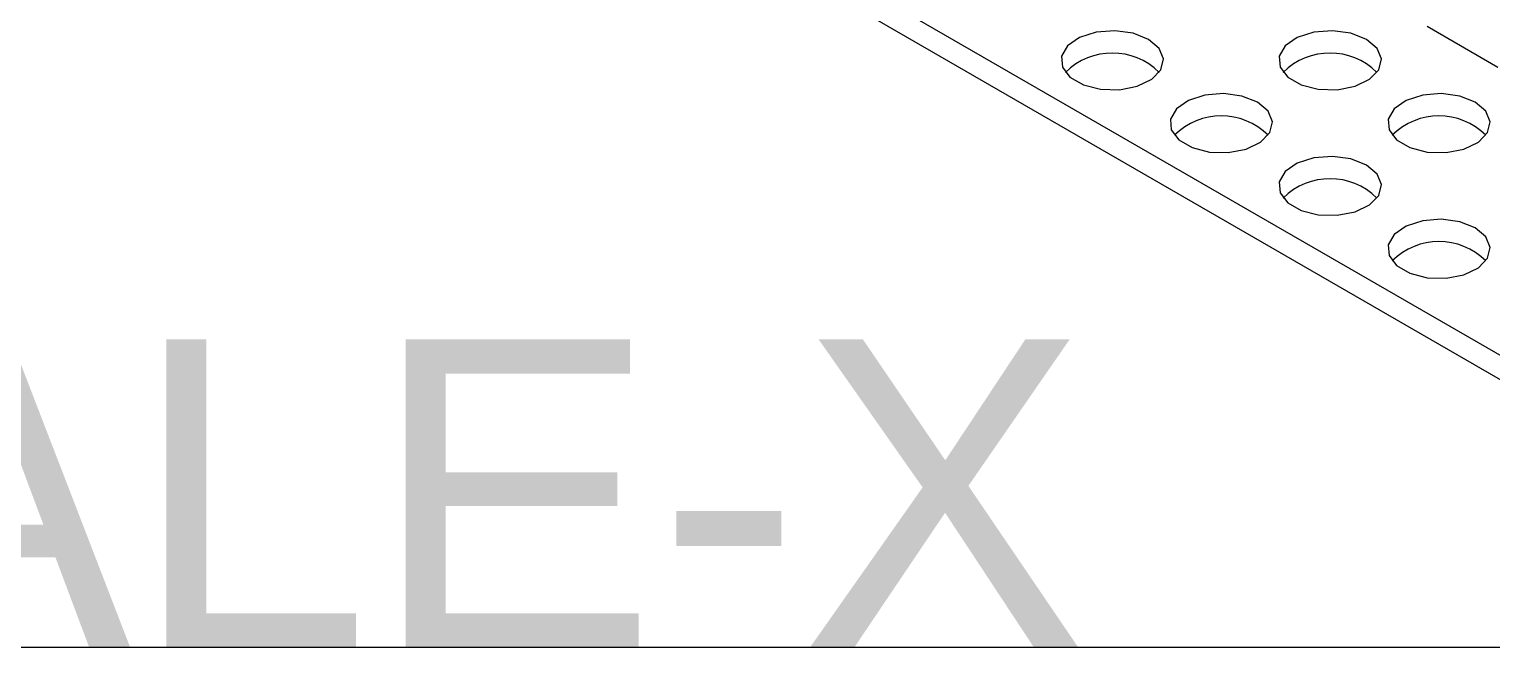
# Model space of a CAD drawing. Extents: x -0.6 to 12.5, y -6.8 to 0.
# Drawn here: x 0.953 to 2.734, y -6.79 to -6.032 of the extents above; entities that cross this region are included whole.
import ezdxf

# ---------------------------------------------------------------- set-up
doc = ezdxf.new("R2010")
doc.units = 0
doc.header["$LTSCALE"] = 0.5
doc.header["$MEASUREMENT"] = 0
doc.layers.add('Brackets', color=181, linetype='CONTINUOUS')
doc.layers.add('Text-Unprinted', color=131, linetype='CONTINUOUS', plot=False)
doc.styles.add('LSAD_Standard', font='arial.ttf')

msp = doc.modelspace()

# ---------------------------------------------------------------- linework, layer by layer
at = {"layer": 'Brackets', "transparency": 16777216}
for p, q in [((0.9805, -5.411), (3.156, -6.6669)), ((0.9805, -5.4403), (3.156, -6.6962)), ((2.6555, -6.0285), (2.7416, -6.0782))]:
    msp.add_line(p, q, dxfattribs=at)
at = {"layer": 'Brackets', "transparency": 16777216, "flags": 128}
for points in [[(2.3163, -6.0444), (2.2973, -6.0369), (2.275, -6.0339), (2.2522, -6.0357), (2.2321, -6.0422), (2.2175, -6.0524), (2.2102, -6.0649), (2.2112, -6.0782), (2.2205, -6.0903), (2.2368, -6.0997), (2.2578, -6.105), (2.2807, -6.1057), (2.3025, -6.1014), (2.3202, -6.093), (2.3313, -6.0814), (2.3345, -6.0683), (2.3293, -6.0554), (2.3163, -6.0444)], [(2.5814, -6.0444), (2.5625, -6.0369), (2.5401, -6.0339), (2.5174, -6.0357), (2.4973, -6.0422), (2.4826, -6.0524), (2.4753, -6.0649), (2.4764, -6.0782), (2.4857, -6.0903), (2.5019, -6.0997), (2.5229, -6.105), (2.5459, -6.1057), (2.5677, -6.1014), (2.5853, -6.093), (2.5965, -6.0814), (2.5997, -6.0683), (2.5944, -6.0554), (2.5814, -6.0444)], [(2.4489, -6.121), (2.4299, -6.1135), (2.4075, -6.1104), (2.3848, -6.1123), (2.3647, -6.1187), (2.3501, -6.1289), (2.3428, -6.1415), (2.3438, -6.1547), (2.3531, -6.1669), (2.3693, -6.1762), (2.3903, -6.1816), (2.4133, -6.1822), (2.4351, -6.178), (2.4527, -6.1695), (2.4639, -6.1579), (2.4671, -6.1448), (2.4618, -6.1319), (2.4489, -6.121)], [(2.714, -6.121), (2.6951, -6.1135), (2.6727, -6.1104), (2.65, -6.1123), (2.6299, -6.1187), (2.6152, -6.1289), (2.6079, -6.1415), (2.609, -6.1547), (2.6183, -6.1669), (2.6345, -6.1762), (2.6555, -6.1816), (2.6785, -6.1822), (2.7002, -6.178), (2.7179, -6.1695), (2.7291, -6.1579), (2.7323, -6.1448), (2.727, -6.1319), (2.714, -6.121)], [(2.5814, -6.1975), (2.5625, -6.19), (2.5401, -6.187), (2.5174, -6.1888), (2.4973, -6.1952), (2.4826, -6.2054), (2.4753, -6.218), (2.4764, -6.2313), (2.4857, -6.2434), (2.5019, -6.2528), (2.5229, -6.2581), (2.5459, -6.2587), (2.5677, -6.2545), (2.5853, -6.2461), (2.5965, -6.2345), (2.5997, -6.2213), (2.5944, -6.2084), (2.5814, -6.1975)], [(2.714, -6.274), (2.6951, -6.2665), (2.6727, -6.2635), (2.65, -6.2653), (2.6299, -6.2718), (2.6152, -6.282), (2.6079, -6.2946), (2.609, -6.3078), (2.6183, -6.3199), (2.6345, -6.3293), (2.6555, -6.3347), (2.6785, -6.3353), (2.7002, -6.3311), (2.7179, -6.3226), (2.7291, -6.311), (2.7323, -6.2979), (2.727, -6.285), (2.714, -6.274)]]:
    msp.add_lwpolyline(points, dxfattribs=at)
at = {"layer": 'Brackets', "transparency": 16777216}
for centre in [(2.2721, -6.1422), (2.5372, -6.1422), (2.4047, -6.2187), (2.6698, -6.2187), (2.5372, -6.2952), (2.6698, -6.3718)]:
    msp.add_arc(centre, 0.0811, 45.2372, 134.7628, dxfattribs=at)
at = {"layer": 'Text-Unprinted', "ltscale": 0.5, "transparency": 16777216}
msp.add_lwpolyline([(0, 0), (12.5096, 0), (12.5096, -6.7848), (0, -6.7848)], close=True, dxfattribs=at)

# ---------------------------------------------------------------- texts
at = {"layer": 'Text-Unprinted', "ltscale": 0.5, "transparency": 16777216, "style": 'LSAD_Standard'}
msp.add_attdef('SCALE-X', (0, -6.7848), 'XEffectiveScaleFactor', height=0.375, dxfattribs=at)

doc.saveas('drawing.dxf')
